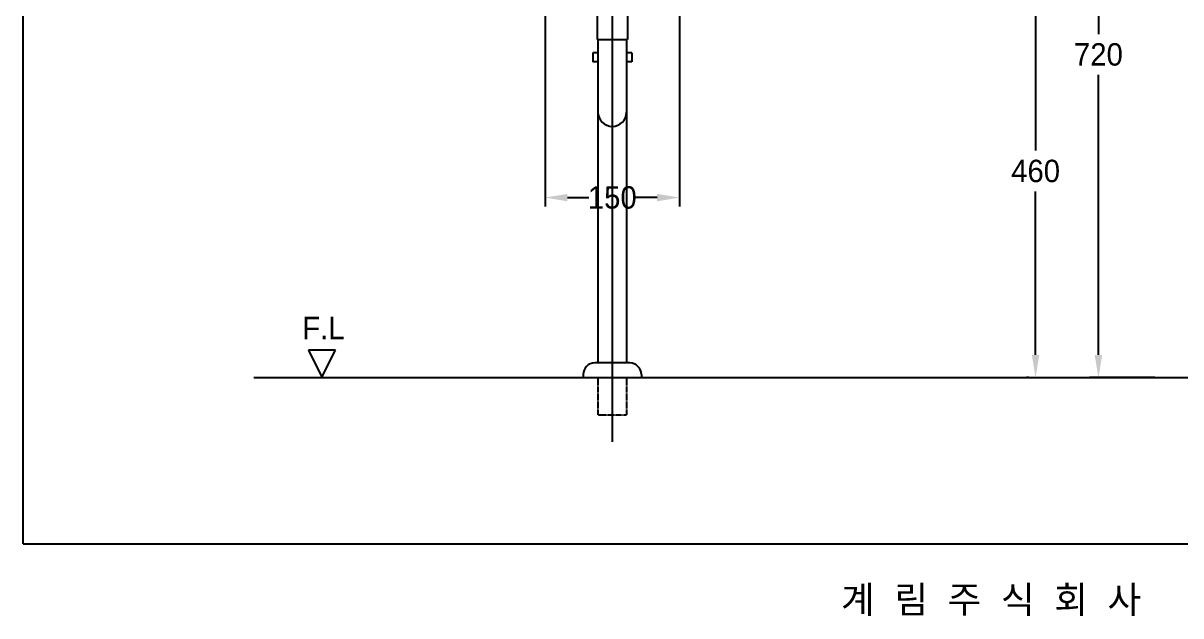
# Model space of a CAD drawing. Header units: millimetres. Extents: x 172273 to 179053, y 3729 to 6845.
# Drawn here: x 174583 to 175874, y 3729 to 4390 of the extents above; entities that cross this region are included whole.
import ezdxf
from ezdxf.enums import TextEntityAlignment as Align
from ezdxf.lldxf.tags import DXFTag

# ---------------------------------------------------------------- set-up
doc = ezdxf.new("R2010")
doc.units = ezdxf.units.MM
doc.header["$LTSCALE"] = 0.5
doc.header["$MEASUREMENT"] = 0
doc.linetypes.add('DASHED2', pattern=[0.375, 0.25, -0.125])
for name, color, linetype in [('TEXT', 7, 'Continuous'), ('내부선 및 부속', 4, 'Continuous'), ('도각라인', 7, 'Continuous'), ('외형선', 3, 'Continuous'), ('점선', 6, 'DASHED2'), ('중심선', 1, 'DASHED'), ('치수선', 7, 'Continuous')]:
    doc.layers.add(name, color=color, linetype=linetype)
doc.styles.add('____', font='')
doc.styles.add('타이틀', font='H2GTRM.TTF', dxfattribs={"height": 25})
doc.styles.get('____').set_extended_font_data('굴림')
tags = doc.linetypes.add('DASHDOT', pattern=[70, 31, -13, 13, -13]).pattern_tags.tags
tags[10:11] = [DXFTag(74, 4), DXFTag(75, 0), DXFTag(340, '0'), DXFTag(46, 0.0), DXFTag(50, 0.0), DXFTag(44, 0.0), DXFTag(45, 0.0)]
tags[8:9] = [DXFTag(74, 4), DXFTag(75, 0), DXFTag(340, '0'), DXFTag(46, 0.0), DXFTag(50, 0.0), DXFTag(44, 0.0), DXFTag(45, 0.0)]
tags[6:7] = [DXFTag(74, 4), DXFTag(75, 0), DXFTag(340, '0'), DXFTag(46, 0.0), DXFTag(50, 0.0), DXFTag(44, 0.0), DXFTag(45, 0.0)]
tags[4:5] = [DXFTag(74, 4), DXFTag(75, 0), DXFTag(340, '0'), DXFTag(46, 0.0), DXFTag(50, 0.0), DXFTag(44, 0.0), DXFTag(45, 0.0)]
tags = doc.linetypes.add('DASHED', pattern=[25.72, 12.86, -12.86]).pattern_tags.tags
tags[6:7] = [DXFTag(74, 4), DXFTag(75, 0), DXFTag(340, '0'), DXFTag(46, 0.0), DXFTag(50, 0.0), DXFTag(44, 0.0), DXFTag(45, 0.0)]
tags[4:5] = [DXFTag(74, 4), DXFTag(75, 0), DXFTag(340, '0'), DXFTag(46, 0.0), DXFTag(50, 0.0), DXFTag(44, 0.0), DXFTag(45, 0.0)]
doc.dimstyles.new('MSADIM', dxfattribs={"dimtxt": 35, "dimasz": 25, "dimexe": 10, "dimexo": 7.5, "dimgap": 0.09, "dimtad": 0, "dimtoh": 1, "dimdec": 0, "dimzin": 1, "dimdsep": 46, "dimtxsty": '____', "dimcen": 11.25, "dimadec": 0, "dimazin": 0, "dimtfac": 1, "dimtdec": 4, "dimtix": 1, "dimtmove": 0, "dimatfit": 3, "dimfxl": 1, "dimtolj": 1, "dimtzin": 1, "dimarcsym": 0})

# ---------------------------------------------------------------- blocks, each defined once
blk = doc.blocks.new('*D47')
at = {"layer": 'Defpoints', "color": 0, "transparency": 16777216}
for p in [(175164.9, 4455), (175314.9, 4455), (175314.9, 4195.5)]:
    blk.add_point(p, dxfattribs=at)
at = {"layer": '치수선', "color": 0, "lineweight": -2, "transparency": 16777216}
for p, q in [((175164.9, 4447.5), (175164.9, 4185.5)), ((175314.9, 4447.5), (175314.9, 4185.5)), ((175189.9, 4195.5), (175213.8, 4195.5)), ((175289.9, 4195.5), (175265.9, 4195.5))]:
    blk.add_line(p, q, dxfattribs=at)
at = {"layer": '치수선', "color": 0, "transparency": 16777216}
for points in [[(175189.9, 4199.6), (175189.9, 4191.3), (175164.9, 4195.5)], [(175289.9, 4199.6), (175289.9, 4191.3), (175314.9, 4195.5)]]:
    blk.add_solid(points, dxfattribs=at)
at = {"layer": '치수선', "color": 0, "transparency": 16777216, "insert": (175239.9, 4195.5), "char_height": 25, "attachment_point": 5, "style": '____'}
blk.add_mtext('\\A1;150', dxfattribs=at)
blk = doc.blocks.new('*D53')
at = {"layer": 'Defpoints', "color": 0, "linetype": 'Continuous', "transparency": 16777216}
for p in [(175364.9, 4455), (175712.2, 4455), (175712.2, 3995)]:
    blk.add_point(p, dxfattribs=at)
at = {"layer": '치수선', "color": 0, "linetype": 'Continuous', "lineweight": -2, "transparency": 16777216}
for p, q in [((175372.4, 4455), (175722.2, 4455)), ((175712.2, 4430), (175712.2, 4247.8)), ((175712.2, 4020), (175712.2, 4202.2)), ((175704.7, 3995), (175702.2, 3995))]:
    blk.add_line(p, q, dxfattribs=at)
at = {"layer": '치수선', "color": 0, "linetype": 'Continuous', "transparency": 16777216}
for points in [[(175708, 4430), (175716.3, 4430), (175712.2, 4455)], [(175708, 4020), (175716.3, 4020), (175712.2, 3995)]]:
    blk.add_solid(points, dxfattribs=at)
at = {"layer": '치수선', "color": 0, "linetype": 'Continuous', "transparency": 16777216, "insert": (175712.2, 4225), "char_height": 25, "attachment_point": 5, "style": '____'}
blk.add_mtext('\\A1;460', dxfattribs=at)
blk = doc.blocks.new('*D54')
at = {"layer": 'Defpoints', "color": 0, "linetype": 'Continuous', "transparency": 16777216}
for p in [(175642.5, 4715), (175782.3, 4715), (175852.7, 3995)]:
    blk.add_point(p, dxfattribs=at)
at = {"layer": '치수선', "color": 0, "linetype": 'Continuous', "lineweight": -2, "transparency": 16777216}
for p, q in [((175650, 4715), (175792.3, 4715)), ((175782.3, 4690), (175782.3, 4377.8)), ((175782.3, 4020), (175782.3, 4332.2)), ((175845.2, 3995), (175772.3, 3995))]:
    blk.add_line(p, q, dxfattribs=at)
at = {"layer": '치수선', "color": 0, "linetype": 'Continuous', "transparency": 16777216}
for points in [[(175778.1, 4690), (175786.5, 4690), (175782.3, 4715)], [(175778.1, 4020), (175786.5, 4020), (175782.3, 3995)]]:
    blk.add_solid(points, dxfattribs=at)
at = {"layer": '치수선', "color": 0, "linetype": 'Continuous', "transparency": 16777216, "insert": (175782.3, 4355), "char_height": 25, "attachment_point": 5, "style": '____'}
blk.add_mtext('\\A1;720', dxfattribs=at)

msp = doc.modelspace()

# ---------------------------------------------------------------- linework, layer by layer
at = {"color": 3}
msp.add_line((175255.9, 3995), (175255.9, 3995), dxfattribs=at)
at = {"layer": '내부선 및 부속', "linetype": 'Continuous'}
for p, q in [((175222.9, 4411.9), (175222.9, 4371.9)), ((175256.9, 4411.9), (175256.9, 4371.9)), ((175222.9, 4371.9), (175256.9, 4371.9)), ((175223.9, 4371.9), (175223.9, 4011)), ((175255.9, 4371.9), (175255.9, 4011)), ((175218.1, 4356.9), (175218.1, 4346.9)), ((175223.9, 4356.9), (175218.1, 4356.9)), ((175261.6, 4356.9), (175255.9, 4356.9)), ((175261.6, 4356.9), (175261.6, 4346.9)), ((175223.9, 4346.9), (175218.1, 4346.9)), ((175261.6, 4346.9), (175255.9, 4346.9)), ((175259.4, 4011), (175220.4, 4011)), ((175207.4, 3998), (175207.4, 3995)), ((175272.4, 3998), (175272.4, 3995))]:
    msp.add_line(p, q, dxfattribs=at)
for centre, radius, start, end in [((175239.9, 4290.9), 16, 180, 0), ((175220.4, 3998), 13, 90, 180), ((175259.4, 3998), 13, 0, 90)]:
    msp.add_arc(centre, radius, start, end, dxfattribs=at)
at = {"layer": '도각라인', "color": 7}
for q in [(174582.6, 6845.3), (176742.6, 3809.3)]:
    msp.add_line((174582.6, 3809.3), q, dxfattribs=at)
at = {"layer": '외형선', "linetype": 'Continuous'}
for p, q in [((174931, 4025.3), (174901, 4025.3)), ((174901, 4025.3), (174916, 3995.3)), ((174916, 3995.3), (174931, 4025.3))]:
    msp.add_line(p, q, dxfattribs=at)
msp.add_lwpolyline([(174839.9, 3995), (176550.6, 3995)], dxfattribs=at)
at = {"layer": '점선'}
for p, q in [((175223.9, 3995), (175223.9, 3952.9)), ((175255.9, 3995), (175255.9, 3952.9)), ((175255.9, 3952.9), (175223.9, 3952.9))]:
    msp.add_line(p, q, dxfattribs=at)
at = {"layer": '중심선', "linetype": 'DASHDOT'}
msp.add_lwpolyline([(175239.9, 4831.9), (175239.9, 3922.9)], dxfattribs=at)

# ---------------------------------------------------------------- texts
at = {"layer": 'TEXT', "style": '타이틀'}
msp.add_text('F.L', height=25, dxfattribs=at).set_placement((174917.5, 4050), align=Align.MIDDLE)
msp.add_text('계  림  주  식  회  사', height=30, dxfattribs=at).set_placement((175662.6, 3747.2), align=Align.MIDDLE_CENTER)

# ---------------------------------------------------------------- dimensions: what is measured, and where the dimension line sits
at = {"layer": '치수선', "linetype": 'Continuous'}
for base, p1, p2, picture, middle in [((175782.3, 4715), (175852.7, 3995), (175642.5, 4715), '*D54', (175782.3, 4355)), ((175712.2, 4455), (175712.2, 3995), (175364.9, 4455), '*D53', (175712.2, 4225))]:
    dim = msp.add_linear_dim(base=base, p1=p1, p2=p2, angle=90, dimstyle='MSADIM', override={"dimtxt": 25, "dimgap": 10, "dimtih": 1}, dxfattribs=at)
    dim.commit()
    dim.dimension.update_dxf_attribs({"geometry": picture, "text_midpoint": middle})
at = {"layer": '치수선'}
dim = msp.add_linear_dim(base=(175314.9, 4195.5), p1=(175164.9, 4455), p2=(175314.9, 4455), dimstyle='MSADIM', override={"dimtxt": 25}, dxfattribs=at)
dim.commit()
dim.dimension.update_dxf_attribs({"geometry": '*D47', "text_midpoint": (175239.9, 4195.5)})

doc.saveas('drawing.dxf')
